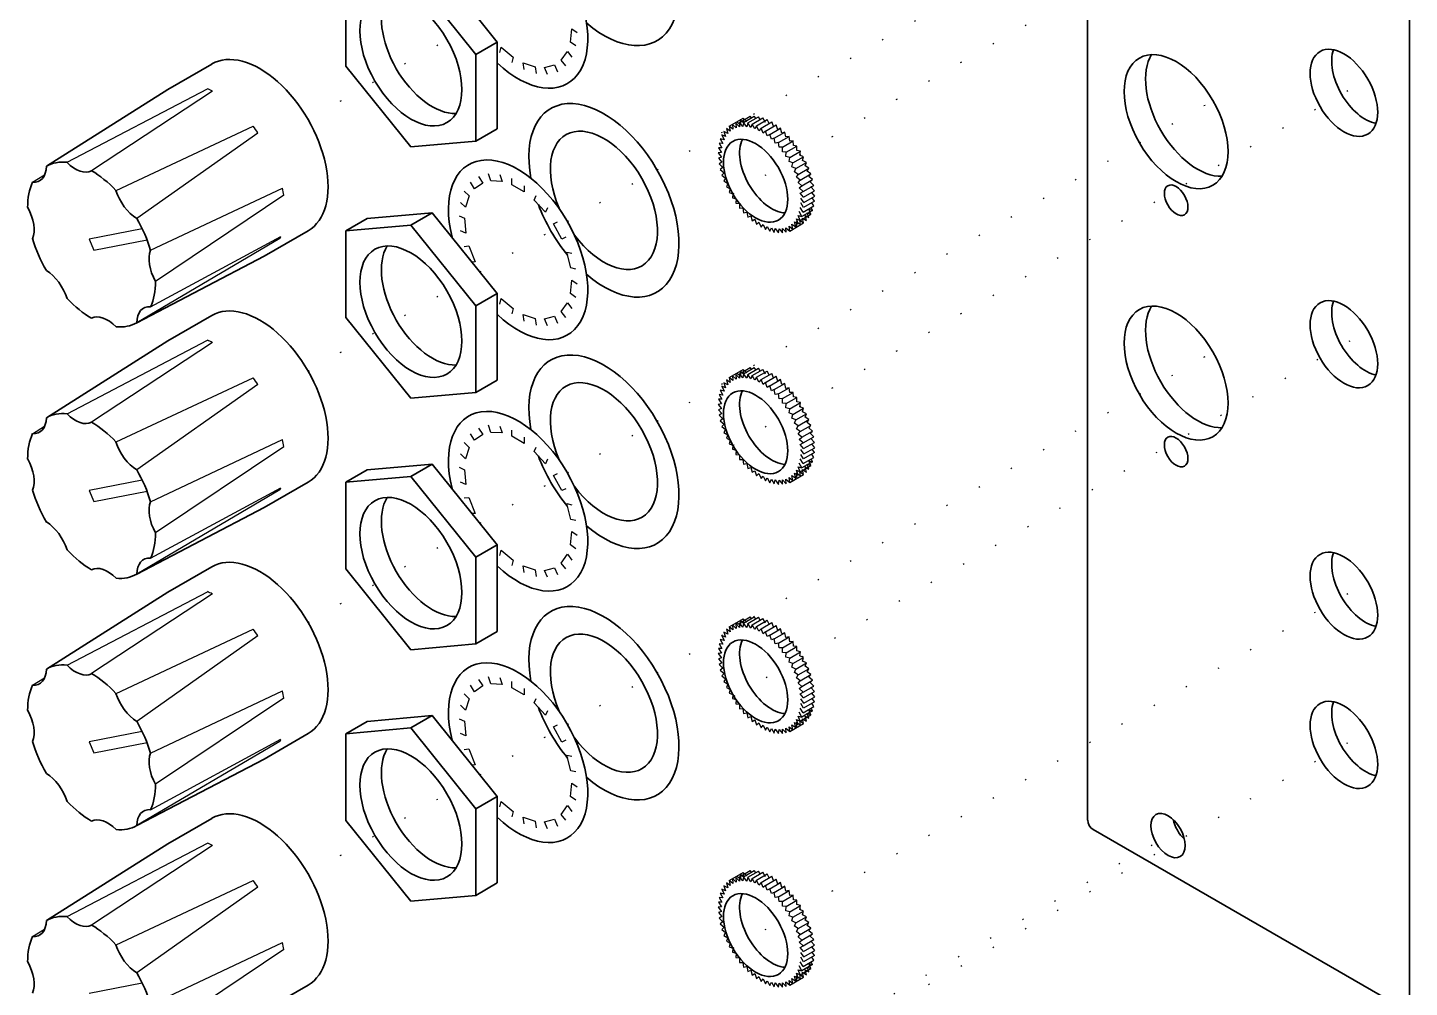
# Model space of a CAD drawing. Header units: millimetres. Extents: x 10 to 410, y 10 to 287.
# Drawn here: x 95.5 to 207, y 69.3 to 146.8 of the extents above; entities that cross this region are included whole.
import ezdxf

# ---------------------------------------------------------------- set-up
doc = ezdxf.new("R2010")
doc.units = ezdxf.units.MM
doc.linetypes.add('ACAD_ISO07W100', pattern=[3, 0.1, -2.9])
for name, color, linetype, lineweight, true_color in [('assembly lines', 14, 'ACAD_ISO07W100', 25, 0x800000), ('details', 7, 'Continuous', 25, 0x000000), ('holes', 7, 'Continuous', 35, 0x000000), ('outlines', 7, 'Continuous', 35, 0x000000)]:
    doc.layers.add(name, color=color, linetype=linetype, lineweight=lineweight, true_color=true_color)

msp = doc.modelspace()

# ---------------------------------------------------------------- linework, layer by layer
at = {"layer": 'assembly lines'}
for p, q in [((157.82, 136.52), (203.69, 163.01)), ((146.29, 135.35), (191.18, 161.27)), ((118.11, 139.4), (129.32, 145.88)), ((157.82, 116.2), (203.69, 142.69)), ((146.29, 115.03), (191.18, 140.95)), ((152.42, 133.4), (156.09, 135.52)), ((139.05, 131.18), (145.06, 134.65)), ((131.99, 127.1), (138.12, 130.64)), ((118.11, 119.08), (129.32, 125.56)), ((158.01, 95.99), (203.69, 122.36)), ((146.29, 94.71), (191.18, 120.63)), ((152.42, 113.08), (156.09, 115.2)), ((139.05, 110.86), (145.06, 114.33)), ((131.99, 106.78), (138.12, 110.32)), ((118.11, 98.76), (129.32, 105.24)), ((157.82, 75.56), (203.69, 102.04)), ((152.5, 92.81), (156.17, 94.93)), ((139.05, 90.53), (145.06, 94)), ((131.99, 86.46), (138.12, 90)), ((157.82, 63.5), (203.69, 89.98)), ((118.11, 78.44), (129.32, 84.92)), ((157.61, 64.25), (188.54, 82.11)), ((152.42, 72.44), (156.09, 74.56))]:
    msp.add_line(p, q, dxfattribs=at)
at = {"layer": 'details'}
for p, q in [((139.3, 145.67), (139.4, 146.75)), ((139.4, 146.75), (139.83, 146.45)), ((133.6, 144.82), (133.69, 145.26)), ((133.69, 145.26), (134.66, 144.46)), ((139.73, 145.36), (139.3, 145.67)), ((134.66, 144.46), (134.57, 144.02)), ((135.57, 143.44), (135.48, 143.99)), ((135.48, 143.99), (136.45, 143.66)), ((138.55, 144.21), (139.05, 144.92)), ((138.93, 143.74), (138.55, 144.21)), ((139.05, 144.92), (139.42, 144.45)), ((136.45, 143.66), (136.54, 143.12)), ((137.2, 143.61), (138, 143.83)), ((137.45, 143.06), (137.2, 143.61)), ((138, 143.83), (138.26, 143.27)), ((98.65, 135.96), (109.98, 141.89)), ((110.38, 141.71), (100.62, 135.27)), ((152.11, 138.88), (153.24, 139.52)), ((152.96, 139.18), (153.82, 139.68)), ((153.24, 139.52), (153.29, 139.14)), ((153.54, 139.25), (153.24, 139.52)), ((153.28, 139.18), (154.14, 139.68)), ((153.62, 139.14), (154.48, 139.64)), ((153.93, 139.55), (153.82, 139.68)), ((153.97, 139.04), (154.83, 139.54)), ((154.27, 139.51), (154.14, 139.68)), ((154.62, 139.42), (154.48, 139.64)), ((155.05, 139.16), (154.83, 139.54)), ((102.6, 133.67), (113.67, 138.86)), ((151.69, 138.45), (151.83, 138.04)), ((152, 138.28), (151.69, 138.45)), ((151.89, 138.68), (152, 138.28)), ((152.2, 138.48), (151.89, 138.68)), ((152.11, 138.88), (152.2, 138.48)), ((152.42, 138.64), (152.11, 138.88)), ((152.37, 139.02), (152.42, 138.64)), ((152.67, 138.75), (152.37, 139.02)), ((152.65, 139.12), (152.67, 138.75)), ((152.94, 138.82), (152.65, 139.12)), ((153.06, 138.98), (152.75, 139.18)), ((152.96, 139.18), (152.94, 138.82)), ((153.23, 138.85), (152.96, 139.18)), ((152.98, 139.38), (153.06, 138.98)), ((153.29, 139.14), (152.98, 139.38)), ((153.28, 139.18), (153.23, 138.85)), ((153.54, 138.83), (153.28, 139.18)), ((153.62, 139.14), (153.54, 138.83)), ((153.86, 138.77), (153.62, 139.14)), ((153.97, 139.04), (153.86, 138.77)), ((154.19, 138.66), (153.97, 139.04)), ((154.33, 138.9), (154.19, 138.66)), ((154.33, 138.9), (155.19, 139.4)), ((154.52, 138.5), (154.33, 138.9)), ((154.69, 138.71), (154.52, 138.5)), ((154.69, 138.71), (155.55, 139.21)), ((154.86, 138.31), (154.69, 138.71)), ((155.05, 138.48), (154.86, 138.31)), ((155.05, 138.48), (155.92, 138.98)), ((155.19, 138.08), (155.05, 138.48)), ((155.34, 139.09), (155.19, 139.4)), ((155.41, 138.21), (156.27, 138.71)), ((155.7, 138.86), (155.55, 139.21)), ((155.76, 137.9), (156.62, 138.4)), ((156.05, 138.58), (155.92, 138.98)), ((156.27, 138.71), (156.05, 138.58)), ((156.38, 138.31), (156.27, 138.71)), ((156.62, 138.4), (156.38, 138.31)), ((156.7, 138), (156.62, 138.4)), ((114.06, 138.32), (104.27, 131.42)), ((151.3, 137.5), (151.52, 137.12)), ((151.59, 137.46), (151.3, 137.5)), ((151.39, 137.85), (151.59, 137.46)), ((151.7, 137.77), (151.39, 137.85)), ((151.52, 138.17), (151.7, 137.77)), ((151.83, 138.04), (151.52, 138.17)), ((155.41, 138.21), (155.19, 138.08)), ((155.52, 137.81), (155.41, 138.21)), ((155.76, 137.9), (155.52, 137.81)), ((155.84, 137.5), (155.76, 137.9)), ((156.1, 137.55), (155.84, 137.5)), ((156.1, 137.55), (156.96, 138.05)), ((156.14, 137.17), (156.1, 137.55)), ((156.42, 137.18), (157.29, 137.68)), ((156.96, 138.05), (156.7, 138)), ((156.72, 136.77), (157.59, 137.27)), ((157.01, 137.67), (156.96, 138.05)), ((157.29, 137.68), (157.01, 137.67)), ((157.3, 137.31), (157.29, 137.68)), ((157.59, 137.27), (157.3, 137.31)), ((157.57, 136.92), (157.59, 137.27)), ((151.49, 136.75), (151.22, 136.71)), ((151.22, 136.71), (151.49, 136.37)), ((151.24, 137.12), (151.49, 136.75)), ((151.52, 137.12), (151.24, 137.12)), ((151.49, 136.37), (151.24, 136.28)), ((151.24, 136.28), (151.52, 135.96)), ((156.42, 137.18), (156.14, 137.17)), ((156.43, 136.81), (156.42, 137.18)), ((156.72, 136.77), (156.43, 136.81)), ((156.7, 136.42), (156.72, 136.77)), ((157.01, 136.35), (156.7, 136.42)), ((156.95, 136.02), (157.01, 136.35)), ((157.01, 136.35), (157.87, 136.85)), ((157.26, 135.9), (158.13, 136.4)), ((157.87, 136.85), (157.57, 136.92)), ((157.82, 136.52), (157.87, 136.85)), ((158.13, 136.4), (157.82, 136.52)), ((158.04, 136.1), (158.13, 136.4)), ((151.52, 135.96), (151.3, 135.84)), ((151.3, 135.84), (151.59, 135.54)), ((151.59, 135.54), (151.39, 135.38)), ((151.39, 135.38), (151.7, 135.11)), ((151.7, 135.11), (151.52, 134.91)), ((157.26, 135.9), (156.95, 136.02)), ((157.18, 135.6), (157.26, 135.9)), ((157.49, 135.45), (157.18, 135.6)), ((157.38, 135.18), (157.49, 135.45)), ((157.69, 134.98), (157.38, 135.18)), ((157.49, 135.45), (158.36, 135.95)), ((157.69, 134.98), (158.55, 135.48)), ((158.36, 135.95), (158.04, 136.1)), ((158.24, 135.68), (158.36, 135.95)), ((158.55, 135.48), (158.24, 135.68)), ((158.41, 135.24), (158.55, 135.48)), ((158.72, 135.01), (158.41, 135.24)), ((95.85, 134.34), (96.83, 134.94)), ((131.54, 133.81), (131.22, 134.34)), ((132.21, 134.28), (131.54, 133.81)), ((131.88, 134.81), (132.21, 134.28)), ((132.87, 134.45), (132.69, 135.02)), ((133.78, 134.4), (132.87, 134.45)), ((133.6, 134.96), (133.78, 134.4)), ((134.57, 134.13), (134.57, 134.64)), ((135.57, 133.56), (134.57, 134.13)), ((135.57, 134.06), (135.57, 133.56)), ((151.52, 134.91), (151.83, 134.68)), ((151.83, 134.68), (151.69, 134.45)), ((151.69, 134.45), (152, 134.25)), ((152, 134.25), (151.89, 133.98)), ((151.89, 133.98), (152.2, 133.82)), ((157.54, 134.74), (157.69, 134.98)), ((157.85, 134.51), (157.54, 134.74)), ((157.68, 134.31), (157.85, 134.51)), ((157.98, 134.05), (157.68, 134.31)), ((157.78, 133.88), (157.98, 134.05)), ((157.85, 134.51), (158.72, 135.01)), ((157.98, 134.05), (158.85, 134.55)), ((158.08, 133.59), (158.94, 134.09)), ((158.55, 134.81), (158.72, 135.01)), ((158.85, 134.55), (158.55, 134.81)), ((158.65, 134.38), (158.85, 134.55)), ((158.94, 134.09), (158.65, 134.38)), ((158.72, 133.96), (158.94, 134.09)), ((159, 133.64), (158.72, 133.96)), ((105.39, 128.84), (116.04, 133.87)), ((116.15, 133.29), (105.78, 126.33)), ((130.72, 133.63), (131.13, 133.23)), ((131.13, 133.23), (130.83, 132.32)), ((136.37, 132.9), (136.54, 133.26)), ((137.28, 131.91), (136.37, 132.9)), ((152.2, 133.82), (152.11, 133.52)), ((152.11, 133.52), (152.42, 133.4)), ((152.42, 133.4), (152.37, 133.08)), ((152.37, 133.08), (152.67, 133)), ((152.67, 133), (152.65, 132.65)), ((158.08, 133.59), (157.78, 133.88)), ((157.85, 133.46), (158.08, 133.59)), ((158.13, 133.14), (157.85, 133.46)), ((158.15, 132.71), (157.89, 133.06)), ((158.13, 133.14), (159, 133.64)), ((159, 132.81), (158.13, 132.31)), ((158.15, 132.71), (159.02, 133.21)), ((159.02, 133.21), (158.78, 133.52)), ((159, 132.81), (158.81, 133.09)), ((130.83, 132.32), (130.41, 132.71)), ((137.45, 132.27), (137.28, 131.91)), ((152.65, 132.65), (152.94, 132.62)), ((152.94, 132.62), (152.96, 132.25)), ((152.96, 132.25), (153.23, 132.26)), ((153.23, 132.26), (153.28, 131.87)), ((153.28, 131.87), (153.54, 131.92)), ((153.54, 131.92), (153.62, 131.53)), ((157.98, 131.57), (157.78, 131.97)), ((158.08, 131.93), (157.85, 132.31)), ((157.85, 131.26), (158.72, 131.76)), ((158.13, 132.31), (157.89, 132.67)), ((158.85, 132.07), (157.98, 131.57)), ((158.08, 131.93), (158.94, 132.43)), ((158.55, 131.48), (158.41, 131.88)), ((158.41, 131.88), (158.72, 131.76)), ((158.72, 131.76), (158.55, 132.16)), ((158.55, 132.16), (158.85, 132.07)), ((158.85, 132.07), (158.73, 132.3)), ((158.94, 132.43), (158.79, 132.69)), ((104.71, 130.58), (100.43, 129.75)), ((130.31, 131.63), (130.74, 131.43)), ((130.74, 131.43), (130.85, 130.23)), ((137.94, 130.98), (138.26, 131.13)), ((138.6, 129.74), (137.94, 130.98)), ((153.62, 131.53), (153.86, 131.62)), ((153.86, 131.62), (153.97, 131.22)), ((153.97, 131.22), (154.19, 131.35)), ((154.19, 131.35), (154.33, 130.94)), ((154.33, 130.94), (154.52, 131.11)), ((154.52, 131.11), (154.69, 130.71)), ((154.69, 130.71), (154.86, 130.92)), ((154.86, 130.92), (155.05, 130.53)), ((155.05, 130.53), (155.19, 130.77)), ((155.19, 130.77), (155.41, 130.38)), ((155.41, 130.38), (155.52, 130.66)), ((155.52, 130.66), (155.76, 130.29)), ((155.76, 130.29), (155.84, 130.6)), ((155.84, 130.6), (156.1, 130.25)), ((156.1, 130.25), (156.14, 130.58)), ((156.14, 130.58), (156.42, 130.25)), ((156.42, 130.25), (156.43, 130.6)), ((156.43, 130.6), (156.72, 130.3)), ((156.72, 130.3), (156.7, 130.67)), ((156.7, 130.67), (157.01, 130.4)), ((157.01, 130.4), (156.95, 130.79)), ((156.95, 130.79), (157.26, 130.55)), ((157.01, 130.4), (158.13, 131.05)), ((157.26, 130.55), (157.18, 130.95)), ((157.18, 130.95), (157.49, 130.74)), ((157.49, 130.74), (157.38, 131.15)), ((157.38, 131.15), (157.69, 130.98)), ((157.69, 130.98), (157.54, 131.38)), ((157.54, 131.38), (157.85, 131.26)), ((157.59, 130.8), (157.57, 131.17)), ((157.57, 131.17), (157.87, 130.9)), ((157.85, 131.26), (157.68, 131.66)), ((157.68, 131.66), (157.98, 131.57)), ((157.87, 130.9), (157.82, 131.29)), ((157.82, 131.29), (158.13, 131.05)), ((158.13, 131.05), (158.04, 131.45)), ((158.04, 131.45), (158.36, 131.24)), ((158.36, 131.24), (158.24, 131.65)), ((158.24, 131.65), (158.55, 131.48)), ((100.43, 129.75), (100.81, 128.86)), ((100.81, 128.86), (105.1, 129.7)), ((115.83, 129.79), (104.27, 122.99)), ((105.39, 124.27), (115.91, 129.96)), ((130.85, 130.23), (130.41, 130.42)), ((138.93, 129.89), (138.6, 129.74)), ((130.72, 129.15), (131.1, 129.19)), ((131.1, 129.19), (131.6, 127.9)), ((139.32, 127.42), (139.01, 128.69)), ((139.01, 128.69), (139.42, 128.6)), ((131.6, 127.9), (131.36, 127.88)), ((139.73, 127.33), (139.32, 127.42)), ((139.3, 125.35), (139.4, 126.43)), ((139.4, 126.43), (139.83, 126.13)), ((139.73, 125.04), (139.3, 125.35)), ((133.6, 124.5), (133.69, 124.94)), ((133.69, 124.94), (134.66, 124.14)), ((134.66, 124.14), (134.57, 123.7)), ((138.55, 123.89), (139.05, 124.6)), ((138.93, 123.42), (138.55, 123.89)), ((139.05, 124.6), (139.42, 124.13)), ((135.57, 123.12), (135.48, 123.66)), ((135.48, 123.66), (136.45, 123.34)), ((136.45, 123.34), (136.54, 122.8)), ((137.2, 123.29), (138, 123.51)), ((137.45, 122.74), (137.2, 123.29)), ((138, 123.51), (138.26, 122.95)), ((98.65, 115.63), (109.98, 121.57)), ((110.38, 121.39), (100.62, 114.95)), ((102.6, 113.35), (113.67, 118.54)), ((151.89, 118.36), (152, 117.96)), ((152.2, 118.16), (151.89, 118.36)), ((152.11, 118.56), (153.24, 119.2)), ((152.11, 118.56), (152.2, 118.16)), ((152.42, 118.32), (152.11, 118.56)), ((152.37, 118.7), (152.42, 118.32)), ((152.67, 118.43), (152.37, 118.7)), ((152.65, 118.8), (152.67, 118.43)), ((152.94, 118.5), (152.65, 118.8)), ((153.06, 118.66), (152.75, 118.86)), ((152.96, 118.86), (152.94, 118.5)), ((152.96, 118.86), (153.82, 119.36)), ((153.23, 118.53), (152.96, 118.86)), ((152.98, 119.06), (153.06, 118.66)), ((153.29, 118.82), (152.98, 119.06)), ((153.28, 118.86), (153.23, 118.53)), ((153.24, 119.2), (153.29, 118.82)), ((153.54, 118.93), (153.24, 119.2)), ((153.28, 118.86), (154.14, 119.36)), ((153.54, 118.51), (153.28, 118.86)), ((153.62, 118.81), (153.54, 118.51)), ((153.62, 118.81), (154.48, 119.31)), ((153.86, 118.45), (153.62, 118.81)), ((153.93, 119.23), (153.82, 119.36)), ((153.97, 118.72), (153.86, 118.45)), ((153.97, 118.72), (154.83, 119.22)), ((154.19, 118.34), (153.97, 118.72)), ((154.27, 119.19), (154.14, 119.36)), ((154.33, 118.58), (154.19, 118.34)), ((154.33, 118.58), (155.19, 119.08)), ((154.52, 118.18), (154.33, 118.58)), ((154.62, 119.1), (154.48, 119.31)), ((154.69, 118.39), (154.52, 118.18)), ((154.69, 118.39), (155.55, 118.89)), ((154.86, 117.99), (154.69, 118.39)), ((155.05, 118.84), (154.83, 119.22)), ((155.05, 118.16), (155.92, 118.66)), ((155.34, 118.77), (155.19, 119.08)), ((155.41, 117.89), (156.27, 118.39)), ((155.7, 118.54), (155.55, 118.89)), ((156.05, 118.26), (155.92, 118.66)), ((156.27, 118.39), (156.05, 118.26)), ((156.38, 117.99), (156.27, 118.39)), ((114.06, 118), (104.27, 111.1)), ((151.3, 117.18), (151.52, 116.8)), ((151.59, 117.14), (151.3, 117.18)), ((151.39, 117.53), (151.59, 117.14)), ((151.7, 117.45), (151.39, 117.53)), ((151.52, 117.85), (151.7, 117.45)), ((151.83, 117.72), (151.52, 117.85)), ((151.69, 118.12), (151.83, 117.72)), ((152, 117.96), (151.69, 118.12)), ((155.05, 118.16), (154.86, 117.99)), ((155.19, 117.76), (155.05, 118.16)), ((155.41, 117.89), (155.19, 117.76)), ((155.52, 117.49), (155.41, 117.89)), ((155.76, 117.58), (155.52, 117.49)), ((155.76, 117.58), (156.62, 118.08)), ((155.84, 117.18), (155.76, 117.58)), ((156.1, 117.23), (155.84, 117.18)), ((156.1, 117.23), (156.96, 117.73)), ((156.14, 116.85), (156.1, 117.23)), ((156.62, 118.08), (156.38, 117.99)), ((156.42, 116.86), (157.29, 117.36)), ((156.7, 117.68), (156.62, 118.08)), ((156.96, 117.73), (156.7, 117.68)), ((157.01, 117.35), (156.96, 117.73)), ((157.29, 117.36), (157.01, 117.35)), ((157.3, 116.99), (157.29, 117.36)), ((151.49, 116.43), (151.22, 116.39)), ((151.22, 116.39), (151.49, 116.05)), ((151.24, 116.8), (151.49, 116.43)), ((151.52, 116.8), (151.24, 116.8)), ((156.42, 116.86), (156.14, 116.85)), ((156.43, 116.49), (156.42, 116.86)), ((156.72, 116.45), (156.43, 116.49)), ((156.7, 116.1), (156.72, 116.45)), ((157.01, 116.03), (156.7, 116.1)), ((156.72, 116.45), (157.59, 116.95)), ((157.01, 116.03), (157.87, 116.53)), ((157.26, 115.58), (158.13, 116.08)), ((157.59, 116.95), (157.3, 116.99)), ((157.57, 116.6), (157.59, 116.95)), ((157.87, 116.53), (157.57, 116.6)), ((157.82, 116.2), (157.87, 116.53)), ((158.13, 116.08), (157.82, 116.2)), ((158.04, 115.78), (158.13, 116.08)), ((151.49, 116.05), (151.24, 115.96)), ((151.24, 115.96), (151.52, 115.64)), ((151.52, 115.64), (151.3, 115.52)), ((151.3, 115.52), (151.59, 115.22)), ((151.59, 115.22), (151.39, 115.06)), ((151.39, 115.06), (151.7, 114.79)), ((156.95, 115.7), (157.01, 116.03)), ((157.26, 115.58), (156.95, 115.7)), ((157.18, 115.28), (157.26, 115.58)), ((157.49, 115.13), (157.18, 115.28)), ((157.38, 114.86), (157.49, 115.13)), ((157.49, 115.13), (158.36, 115.63)), ((157.69, 114.66), (158.55, 115.16)), ((158.36, 115.63), (158.04, 115.78)), ((158.24, 115.36), (158.36, 115.63)), ((158.55, 115.16), (158.24, 115.36)), ((158.41, 114.92), (158.55, 115.16)), ((95.85, 114.02), (96.83, 114.62)), ((131.54, 113.49), (131.22, 114.02)), ((132.21, 113.96), (131.54, 113.49)), ((131.88, 114.48), (132.21, 113.96)), ((132.87, 114.13), (132.69, 114.7)), ((133.78, 114.08), (132.87, 114.13)), ((133.6, 114.64), (133.78, 114.08)), ((134.57, 113.81), (134.57, 114.31)), ((151.7, 114.79), (151.52, 114.59)), ((151.52, 114.59), (151.83, 114.36)), ((151.83, 114.36), (151.69, 114.12)), ((151.69, 114.12), (152, 113.93)), ((152, 113.93), (151.89, 113.66)), ((157.69, 114.66), (157.38, 114.86)), ((157.54, 114.42), (157.69, 114.66)), ((157.85, 114.19), (157.54, 114.42)), ((157.68, 113.99), (157.85, 114.19)), ((157.98, 113.73), (157.68, 113.99)), ((157.85, 114.19), (158.72, 114.69)), ((157.98, 113.73), (158.85, 114.23)), ((158.72, 114.69), (158.41, 114.92)), ((158.55, 114.49), (158.72, 114.69)), ((158.85, 114.23), (158.55, 114.49)), ((158.65, 114.06), (158.85, 114.23)), ((158.94, 113.77), (158.65, 114.06)), ((105.39, 108.52), (116.04, 113.55)), ((116.15, 112.97), (105.78, 106.01)), ((130.72, 113.31), (131.13, 112.91)), ((131.13, 112.91), (130.83, 112)), ((135.57, 113.24), (134.57, 113.81)), ((135.57, 113.74), (135.57, 113.24)), ((136.37, 112.58), (136.54, 112.94)), ((151.89, 113.66), (152.2, 113.5)), ((152.2, 113.5), (152.11, 113.2)), ((152.11, 113.2), (152.42, 113.08)), ((152.42, 113.08), (152.37, 112.76)), ((152.37, 112.76), (152.67, 112.68)), ((157.78, 113.56), (157.98, 113.73)), ((158.08, 113.27), (157.78, 113.56)), ((157.85, 113.14), (158.08, 113.27)), ((158.13, 112.82), (157.85, 113.14)), ((158.15, 112.39), (157.89, 112.74)), ((158.08, 113.27), (158.94, 113.77)), ((158.13, 112.82), (159, 113.32)), ((158.15, 112.39), (159.02, 112.89)), ((158.72, 113.64), (158.94, 113.77)), ((159, 113.32), (158.72, 113.64)), ((159.02, 112.89), (158.78, 113.2)), ((159, 112.49), (158.81, 112.77)), ((130.83, 112), (130.41, 112.39)), ((137.28, 111.59), (136.37, 112.58)), ((137.45, 111.95), (137.28, 111.59)), ((152.67, 112.68), (152.65, 112.33)), ((152.65, 112.33), (152.94, 112.3)), ((152.94, 112.3), (152.96, 111.93)), ((152.96, 111.93), (153.23, 111.94)), ((153.23, 111.94), (153.28, 111.55)), ((153.28, 111.55), (153.54, 111.6)), ((153.54, 111.6), (153.62, 111.21)), ((157.98, 111.25), (157.78, 111.65)), ((158.08, 111.6), (157.85, 111.99)), ((158.13, 111.99), (157.89, 112.35)), ((158.85, 111.75), (157.98, 111.25)), ((158.08, 111.6), (158.94, 112.1)), ((159, 112.49), (158.13, 111.99)), ((158.72, 111.44), (158.55, 111.84)), ((158.55, 111.84), (158.85, 111.75)), ((158.85, 111.75), (158.73, 111.98)), ((158.94, 112.1), (158.79, 112.36)), ((130.31, 111.31), (130.74, 111.11)), ((130.74, 111.11), (130.85, 109.91)), ((137.94, 110.65), (138.26, 110.8)), ((138.6, 109.42), (137.94, 110.65)), ((153.62, 111.21), (153.86, 111.3)), ((153.86, 111.3), (153.97, 110.9)), ((153.97, 110.9), (154.19, 111.03)), ((154.19, 111.03), (154.33, 110.62)), ((154.33, 110.62), (154.52, 110.79)), ((154.52, 110.79), (154.69, 110.39)), ((154.69, 110.39), (154.86, 110.6)), ((154.86, 110.6), (155.05, 110.21)), ((157.01, 110.08), (158.13, 110.73)), ((157.26, 110.23), (157.18, 110.63)), ((157.18, 110.63), (157.49, 110.42)), ((157.49, 110.42), (157.38, 110.83)), ((157.38, 110.83), (157.69, 110.66)), ((157.69, 110.66), (157.54, 111.06)), ((157.54, 111.06), (157.85, 110.94)), ((157.59, 110.48), (157.57, 110.85)), ((157.57, 110.85), (157.87, 110.58)), ((157.85, 110.94), (157.68, 111.34)), ((157.68, 111.34), (157.98, 111.25)), ((157.87, 110.58), (157.82, 110.97)), ((157.82, 110.97), (158.13, 110.73)), ((157.85, 110.94), (158.72, 111.44)), ((158.13, 110.73), (158.04, 111.13)), ((158.04, 111.13), (158.36, 110.92)), ((158.36, 110.92), (158.24, 111.33)), ((158.24, 111.33), (158.55, 111.16)), ((158.55, 111.16), (158.41, 111.56)), ((158.41, 111.56), (158.72, 111.44)), ((104.71, 110.26), (100.43, 109.43)), ((100.43, 109.43), (100.81, 108.54)), ((100.81, 108.54), (105.1, 109.38)), ((115.83, 109.47), (104.27, 102.67)), ((105.39, 103.95), (115.91, 109.64)), ((130.85, 109.91), (130.41, 110.1)), ((138.93, 109.57), (138.6, 109.42)), ((155.05, 110.21), (155.19, 110.45)), ((155.19, 110.45), (155.41, 110.06)), ((155.41, 110.06), (155.52, 110.34)), ((155.52, 110.34), (155.76, 109.97)), ((155.76, 109.97), (155.84, 110.28)), ((155.84, 110.28), (156.1, 109.92)), ((156.1, 109.92), (156.14, 110.26)), ((156.14, 110.26), (156.42, 109.93)), ((156.42, 109.93), (156.43, 110.28)), ((156.43, 110.28), (156.72, 109.98)), ((156.72, 109.98), (156.7, 110.35)), ((156.7, 110.35), (157.01, 110.08)), ((157.01, 110.08), (156.95, 110.47)), ((156.95, 110.47), (157.26, 110.23)), ((130.72, 108.83), (131.1, 108.87)), ((131.1, 108.87), (131.6, 107.58)), ((139.32, 107.09), (139.01, 108.37)), ((139.01, 108.37), (139.42, 108.28)), ((131.6, 107.58), (131.36, 107.56)), ((139.3, 105.03), (139.4, 106.11)), ((139.73, 107.01), (139.32, 107.09)), ((139.4, 106.11), (139.83, 105.81)), ((139.73, 104.72), (139.3, 105.03)), ((133.6, 104.18), (133.69, 104.62)), ((133.69, 104.62), (134.66, 103.81)), ((134.66, 103.81), (134.57, 103.37)), ((138.55, 103.57), (139.05, 104.28)), ((139.05, 104.28), (139.42, 103.81)), ((135.57, 102.8), (135.48, 103.34)), ((135.48, 103.34), (136.45, 103.02)), ((136.45, 103.02), (136.54, 102.48)), ((137.2, 102.97), (138, 103.18)), ((137.45, 102.42), (137.2, 102.97)), ((138, 103.18), (138.26, 102.63)), ((138.93, 103.1), (138.55, 103.57)), ((98.65, 95.31), (109.98, 101.25)), ((110.38, 101.07), (100.62, 94.63)), ((102.6, 93.03), (113.67, 98.22)), ((151.89, 98.22), (152, 97.82)), ((152.2, 98.02), (151.89, 98.22)), ((152.11, 98.42), (153.24, 99.06)), ((152.11, 98.42), (152.2, 98.02)), ((152.42, 98.18), (152.11, 98.42)), ((152.37, 98.56), (152.42, 98.18)), ((152.67, 98.29), (152.37, 98.56)), ((152.65, 98.67), (152.67, 98.29)), ((152.94, 98.36), (152.65, 98.67)), ((153.06, 98.52), (152.75, 98.72)), ((152.96, 98.72), (152.94, 98.36)), ((152.96, 98.72), (153.82, 99.22)), ((153.23, 98.39), (152.96, 98.72)), ((152.98, 98.92), (153.06, 98.52)), ((153.29, 98.68), (152.98, 98.92)), ((153.28, 98.72), (153.23, 98.39)), ((153.24, 99.06), (153.29, 98.68)), ((153.54, 98.79), (153.24, 99.06)), ((153.28, 98.72), (154.14, 99.22)), ((153.54, 98.37), (153.28, 98.72)), ((153.62, 98.68), (153.54, 98.37)), ((153.62, 98.68), (154.48, 99.18)), ((153.86, 98.31), (153.62, 98.68)), ((153.93, 99.09), (153.82, 99.22)), ((153.97, 98.58), (153.86, 98.31)), ((153.97, 98.58), (154.83, 99.08)), ((154.19, 98.2), (153.97, 98.58)), ((154.27, 99.05), (154.14, 99.22)), ((154.33, 98.44), (154.19, 98.2)), ((154.33, 98.44), (155.19, 98.94)), ((154.52, 98.05), (154.33, 98.44)), ((154.62, 98.96), (154.48, 99.18)), ((154.69, 98.25), (154.52, 98.05)), ((154.69, 98.25), (155.55, 98.75)), ((154.86, 97.85), (154.69, 98.25)), ((155.05, 98.7), (154.83, 99.08)), ((155.05, 98.02), (155.92, 98.52)), ((155.34, 98.63), (155.19, 98.94)), ((155.41, 97.75), (156.27, 98.25)), ((155.7, 98.4), (155.55, 98.75)), ((156.05, 98.12), (155.92, 98.52)), ((156.27, 98.25), (156.05, 98.12)), ((156.38, 97.85), (156.27, 98.25)), ((114.06, 97.68), (104.27, 90.77)), ((151.39, 97.39), (151.59, 97)), ((151.7, 97.31), (151.39, 97.39)), ((151.52, 97.71), (151.7, 97.31)), ((151.83, 97.58), (151.52, 97.71)), ((151.69, 97.99), (151.83, 97.58)), ((152, 97.82), (151.69, 97.99)), ((155.05, 98.02), (154.86, 97.85)), ((155.19, 97.62), (155.05, 98.02)), ((155.41, 97.75), (155.19, 97.62)), ((155.52, 97.35), (155.41, 97.75)), ((155.76, 97.44), (155.52, 97.35)), ((155.76, 97.44), (156.62, 97.94)), ((155.84, 97.04), (155.76, 97.44)), ((156.1, 97.09), (155.84, 97.04)), ((156.1, 97.09), (156.96, 97.59)), ((156.14, 96.71), (156.1, 97.09)), ((156.62, 97.94), (156.38, 97.85)), ((156.42, 96.72), (157.29, 97.22)), ((156.7, 97.54), (156.62, 97.94)), ((156.96, 97.59), (156.7, 97.54)), ((157.01, 97.21), (156.96, 97.59)), ((157.29, 97.22), (157.01, 97.21)), ((157.3, 96.85), (157.29, 97.22)), ((151.49, 96.29), (151.22, 96.25)), ((151.22, 96.25), (151.49, 95.91)), ((151.24, 96.66), (151.49, 96.29)), ((151.52, 96.66), (151.24, 96.66)), ((151.3, 97.04), (151.52, 96.66)), ((151.59, 97), (151.3, 97.04)), ((156.42, 96.72), (156.14, 96.71)), ((156.43, 96.35), (156.42, 96.72)), ((156.72, 96.31), (156.43, 96.35)), ((156.7, 95.96), (156.72, 96.31)), ((157.01, 95.89), (156.7, 95.96)), ((156.72, 96.31), (157.59, 96.81)), ((157.01, 95.89), (157.87, 96.39)), ((157.59, 96.81), (157.3, 96.85)), ((157.57, 96.46), (157.59, 96.81)), ((157.87, 96.39), (157.57, 96.46)), ((157.82, 96.06), (157.87, 96.39)), ((158.13, 95.94), (157.82, 96.06)), ((151.49, 95.91), (151.24, 95.82)), ((151.24, 95.82), (151.52, 95.5)), ((151.52, 95.5), (151.3, 95.38)), ((151.3, 95.38), (151.59, 95.08)), ((151.59, 95.08), (151.39, 94.92)), ((151.39, 94.92), (151.7, 94.65)), ((156.95, 95.56), (157.01, 95.89)), ((157.26, 95.44), (156.95, 95.56)), ((157.18, 95.14), (157.26, 95.44)), ((157.49, 94.99), (157.18, 95.14)), ((157.26, 95.44), (158.13, 95.94)), ((157.38, 94.72), (157.49, 94.99)), ((157.49, 94.99), (158.36, 95.49)), ((157.69, 94.52), (158.55, 95.02)), ((158.04, 95.64), (158.13, 95.94)), ((158.36, 95.49), (158.04, 95.64)), ((158.24, 95.22), (158.36, 95.49)), ((158.55, 95.02), (158.24, 95.22)), ((158.41, 94.78), (158.55, 95.02)), ((95.85, 93.7), (96.83, 94.3)), ((131.88, 94.16), (132.21, 93.64)), ((132.87, 93.81), (132.69, 94.38)), ((133.78, 93.76), (132.87, 93.81)), ((133.6, 94.32), (133.78, 93.76)), ((134.57, 93.49), (134.57, 93.99)), ((151.7, 94.65), (151.52, 94.45)), ((151.52, 94.45), (151.83, 94.22)), ((151.83, 94.22), (151.69, 93.99)), ((151.69, 93.99), (152, 93.79)), ((152, 93.79), (151.89, 93.52)), ((157.69, 94.52), (157.38, 94.72)), ((157.54, 94.28), (157.69, 94.52)), ((157.85, 94.05), (157.54, 94.28)), ((157.68, 93.85), (157.85, 94.05)), ((157.98, 93.59), (157.68, 93.85)), ((157.85, 94.05), (158.72, 94.55)), ((157.98, 93.59), (158.85, 94.09)), ((158.72, 94.55), (158.41, 94.78)), ((158.55, 94.35), (158.72, 94.55)), ((158.85, 94.09), (158.55, 94.35)), ((158.65, 93.92), (158.85, 94.09)), ((158.94, 93.63), (158.65, 93.92)), ((105.39, 88.19), (116.04, 93.23)), ((116.15, 92.65), (105.78, 85.69)), ((130.72, 92.99), (131.13, 92.59)), ((131.54, 93.17), (131.22, 93.69)), ((132.21, 93.64), (131.54, 93.17)), ((135.57, 92.92), (134.57, 93.49)), ((135.57, 93.42), (135.57, 92.92)), ((136.37, 92.26), (136.54, 92.62)), ((151.89, 93.52), (152.2, 93.36)), ((152.2, 93.36), (152.11, 93.06)), ((152.11, 93.06), (152.42, 92.95)), ((152.42, 92.95), (152.37, 92.62)), ((152.37, 92.62), (152.67, 92.54)), ((157.78, 93.42), (157.98, 93.59)), ((158.08, 93.13), (157.78, 93.42)), ((157.85, 93), (158.08, 93.13)), ((158.13, 92.68), (157.85, 93)), ((158.08, 93.13), (158.94, 93.63)), ((158.13, 92.68), (159, 93.18)), ((158.15, 92.25), (159.02, 92.75)), ((158.72, 93.5), (158.94, 93.63)), ((159, 93.18), (158.72, 93.5)), ((159.02, 92.75), (158.78, 93.06)), ((159, 92.35), (158.81, 92.63)), ((130.83, 91.68), (130.41, 92.07)), ((131.13, 92.59), (130.83, 91.68)), ((137.28, 91.27), (136.37, 92.26)), ((137.45, 91.62), (137.28, 91.27)), ((152.67, 92.54), (152.65, 92.19)), ((152.65, 92.19), (152.94, 92.16)), ((152.94, 92.16), (152.96, 91.79)), ((152.96, 91.79), (153.23, 91.8)), ((153.23, 91.8), (153.28, 91.41)), ((157.98, 91.12), (157.78, 91.51)), ((158.08, 91.47), (157.85, 91.85)), ((158.15, 92.25), (157.89, 92.6)), ((158.13, 91.85), (157.89, 92.21)), ((158.85, 91.62), (157.98, 91.12)), ((158.08, 91.47), (158.94, 91.97)), ((159, 92.35), (158.13, 91.85)), ((158.72, 91.3), (158.55, 91.7)), ((158.55, 91.7), (158.85, 91.62)), ((158.85, 91.62), (158.73, 91.84)), ((158.94, 91.97), (158.79, 92.23)), ((130.31, 90.99), (130.74, 90.79)), ((130.74, 90.79), (130.85, 89.59)), ((137.94, 90.33), (138.26, 90.48)), ((153.28, 91.41), (153.54, 91.46)), ((153.54, 91.46), (153.62, 91.07)), ((153.62, 91.07), (153.86, 91.16)), ((153.86, 91.16), (153.97, 90.76)), ((153.97, 90.76), (154.19, 90.89)), ((154.19, 90.89), (154.33, 90.48)), ((154.33, 90.48), (154.52, 90.66)), ((154.52, 90.66), (154.69, 90.25)), ((154.69, 90.25), (154.86, 90.46)), ((154.86, 90.46), (155.05, 90.07)), ((157.01, 89.94), (158.13, 90.59)), ((157.26, 90.09), (157.18, 90.49)), ((157.18, 90.49), (157.49, 90.28)), ((157.49, 90.28), (157.38, 90.69)), ((157.38, 90.69), (157.69, 90.52)), ((157.69, 90.52), (157.54, 90.93)), ((157.54, 90.93), (157.85, 90.8)), ((157.59, 90.34), (157.57, 90.71)), ((157.57, 90.71), (157.87, 90.44)), ((157.85, 90.8), (157.68, 91.2)), ((157.68, 91.2), (157.98, 91.12)), ((157.87, 90.44), (157.82, 90.83)), ((157.82, 90.83), (158.13, 90.59)), ((157.85, 90.8), (158.72, 91.3)), ((158.13, 90.59), (158.04, 90.99)), ((158.04, 90.99), (158.36, 90.78)), ((158.36, 90.78), (158.24, 91.19)), ((158.24, 91.19), (158.55, 91.02)), ((158.55, 91.02), (158.41, 91.43)), ((158.41, 91.43), (158.72, 91.3)), ((104.71, 89.94), (100.43, 89.11)), ((105.39, 83.63), (115.91, 89.32)), ((130.85, 89.59), (130.41, 89.78)), ((138.6, 89.1), (137.94, 90.33)), ((155.05, 90.07), (155.19, 90.31)), ((155.19, 90.31), (155.41, 89.92)), ((155.41, 89.92), (155.52, 90.2)), ((155.52, 90.2), (155.76, 89.83)), ((155.76, 89.83), (155.84, 90.14)), ((155.84, 90.14), (156.1, 89.79)), ((156.1, 89.79), (156.14, 90.12)), ((156.14, 90.12), (156.42, 89.79)), ((156.42, 89.79), (156.43, 90.14)), ((156.43, 90.14), (156.72, 89.84)), ((156.72, 89.84), (156.7, 90.21)), ((156.7, 90.21), (157.01, 89.94)), ((157.01, 89.94), (156.95, 90.33)), ((156.95, 90.33), (157.26, 90.09)), ((100.43, 89.11), (100.81, 88.22)), ((100.81, 88.22), (105.1, 89.06)), ((115.83, 89.15), (104.27, 82.35)), ((130.72, 88.51), (131.1, 88.55)), ((131.1, 88.55), (131.6, 87.26)), ((138.93, 89.24), (138.6, 89.1)), ((131.6, 87.26), (131.36, 87.24)), ((139.32, 86.77), (139.01, 88.05)), ((139.01, 88.05), (139.42, 87.96)), ((139.73, 86.69), (139.32, 86.77)), ((139.3, 84.71), (139.4, 85.79)), ((139.4, 85.79), (139.83, 85.49)), ((133.6, 83.86), (133.69, 84.3)), ((133.69, 84.3), (134.66, 83.49)), ((138.55, 83.25), (139.05, 83.96)), ((139.05, 83.96), (139.42, 83.49)), ((139.73, 84.4), (139.3, 84.71)), ((134.66, 83.49), (134.57, 83.05)), ((135.57, 82.48), (135.48, 83.02)), ((135.48, 83.02), (136.45, 82.7)), ((136.45, 82.7), (136.54, 82.16)), ((137.2, 82.65), (138, 82.86)), ((137.45, 82.1), (137.2, 82.65)), ((138, 82.86), (138.26, 82.31)), ((138.93, 82.78), (138.55, 83.25)), ((98.65, 74.99), (109.98, 80.93)), ((110.38, 80.75), (100.62, 74.31)), ((152.11, 77.91), (153.24, 78.56)), ((152.65, 78.16), (152.67, 77.79)), ((152.94, 77.86), (152.65, 78.16)), ((153.06, 78.02), (152.75, 78.22)), ((152.96, 78.22), (152.94, 77.86)), ((152.96, 78.22), (153.82, 78.72)), ((153.23, 77.89), (152.96, 78.22)), ((152.98, 78.41), (153.06, 78.02)), ((153.29, 78.18), (152.98, 78.41)), ((153.28, 78.22), (153.23, 77.89)), ((153.24, 78.56), (153.29, 78.18)), ((153.54, 78.29), (153.24, 78.56)), ((153.28, 78.22), (154.14, 78.72)), ((153.54, 77.87), (153.28, 78.22)), ((153.62, 78.17), (153.54, 77.87)), ((153.62, 78.17), (154.48, 78.67)), ((153.86, 77.8), (153.62, 78.17)), ((153.93, 78.59), (153.82, 78.72)), ((153.97, 78.08), (154.83, 78.58)), ((154.27, 78.55), (154.14, 78.72)), ((154.33, 77.94), (155.19, 78.44)), ((154.62, 78.46), (154.48, 78.67)), ((154.69, 77.75), (155.55, 78.25)), ((155.05, 78.2), (154.83, 78.58)), ((155.34, 78.13), (155.19, 78.44)), ((155.7, 77.9), (155.55, 78.25)), ((102.6, 72.71), (113.67, 77.9)), ((114.06, 77.36), (104.27, 70.45)), ((151.52, 77.21), (151.7, 76.8)), ((151.83, 77.08), (151.52, 77.21)), ((151.69, 77.48), (151.83, 77.08)), ((152, 77.32), (151.69, 77.48)), ((151.89, 77.72), (152, 77.32)), ((152.2, 77.52), (151.89, 77.72)), ((152.11, 77.91), (152.2, 77.52)), ((152.42, 77.68), (152.11, 77.91)), ((152.37, 78.06), (152.42, 77.68)), ((152.67, 77.79), (152.37, 78.06)), ((153.97, 78.08), (153.86, 77.8)), ((154.19, 77.7), (153.97, 78.08)), ((154.33, 77.94), (154.19, 77.7)), ((154.52, 77.54), (154.33, 77.94)), ((154.69, 77.75), (154.52, 77.54)), ((154.86, 77.35), (154.69, 77.75)), ((155.05, 77.52), (154.86, 77.35)), ((155.05, 77.52), (155.92, 78.02)), ((155.19, 77.12), (155.05, 77.52)), ((155.41, 77.25), (155.19, 77.12)), ((155.41, 77.25), (156.27, 77.75)), ((155.52, 76.85), (155.41, 77.25)), ((155.76, 76.94), (156.62, 77.44)), ((156.05, 77.62), (155.92, 78.02)), ((156.27, 77.75), (156.05, 77.62)), ((156.1, 76.59), (156.96, 77.09)), ((156.38, 77.35), (156.27, 77.75)), ((156.62, 77.44), (156.38, 77.35)), ((156.7, 77.04), (156.62, 77.44)), ((156.96, 77.09), (156.7, 77.04)), ((157.01, 76.71), (156.96, 77.09)), ((151.24, 76.16), (151.49, 75.79)), ((151.52, 76.16), (151.24, 76.16)), ((151.3, 76.54), (151.52, 76.16)), ((151.59, 76.5), (151.3, 76.54)), ((151.39, 76.89), (151.59, 76.5)), ((151.7, 76.8), (151.39, 76.89)), ((155.76, 76.94), (155.52, 76.85)), ((155.84, 76.54), (155.76, 76.94)), ((156.1, 76.59), (155.84, 76.54)), ((156.14, 76.21), (156.1, 76.59)), ((156.42, 76.22), (156.14, 76.21)), ((156.42, 76.22), (157.29, 76.72)), ((156.43, 75.85), (156.42, 76.22)), ((156.72, 75.81), (157.59, 76.31)), ((157.29, 76.72), (157.01, 76.71)), ((157.01, 75.39), (157.87, 75.89)), ((157.3, 76.35), (157.29, 76.72)), ((157.59, 76.31), (157.3, 76.35)), ((157.57, 75.96), (157.59, 76.31)), ((157.87, 75.89), (157.57, 75.96)), ((157.82, 75.56), (157.87, 75.89)), ((151.49, 75.79), (151.22, 75.75)), ((151.22, 75.75), (151.49, 75.41)), ((151.49, 75.41), (151.24, 75.32)), ((151.24, 75.32), (151.52, 75)), ((151.52, 75), (151.3, 74.88)), ((151.3, 74.88), (151.59, 74.58)), ((156.72, 75.81), (156.43, 75.85)), ((156.7, 75.46), (156.72, 75.81)), ((157.01, 75.39), (156.7, 75.46)), ((156.95, 75.06), (157.01, 75.39)), ((157.26, 74.94), (156.95, 75.06)), ((157.18, 74.64), (157.26, 74.94)), ((157.26, 74.94), (158.13, 75.44)), ((157.49, 74.48), (158.36, 74.98)), ((158.13, 75.44), (157.82, 75.56)), ((158.04, 75.14), (158.13, 75.44)), ((158.36, 74.98), (158.04, 75.14)), ((158.24, 74.71), (158.36, 74.98)), ((95.85, 73.38), (96.83, 73.98)), ((151.59, 74.58), (151.39, 74.42)), ((151.39, 74.42), (151.7, 74.15)), ((151.7, 74.15), (151.52, 73.95)), ((151.52, 73.95), (151.83, 73.72)), ((151.83, 73.72), (151.69, 73.48)), ((157.49, 74.48), (157.18, 74.64)), ((157.38, 74.21), (157.49, 74.48)), ((157.69, 74.02), (157.38, 74.21)), ((157.54, 73.78), (157.69, 74.02)), ((157.85, 73.55), (157.54, 73.78)), ((157.69, 74.02), (158.55, 74.52)), ((157.85, 73.55), (158.72, 74.05)), ((158.55, 74.52), (158.24, 74.71)), ((158.41, 74.28), (158.55, 74.52)), ((158.72, 74.05), (158.41, 74.28)), ((158.55, 73.85), (158.72, 74.05)), ((158.85, 73.59), (158.55, 73.85)), ((105.39, 67.87), (116.04, 72.91)), ((151.69, 73.48), (152, 73.29)), ((152, 73.29), (151.89, 73.02)), ((151.89, 73.02), (152.2, 72.86)), ((152.2, 72.86), (152.11, 72.56)), ((152.11, 72.56), (152.42, 72.44)), ((157.68, 73.35), (157.85, 73.55)), ((157.98, 73.09), (157.68, 73.35)), ((157.78, 72.92), (157.98, 73.09)), ((158.08, 72.63), (157.78, 72.92)), ((157.85, 72.5), (158.08, 72.63)), ((157.98, 73.09), (158.85, 73.59)), ((158.08, 72.63), (158.94, 73.13)), ((158.13, 72.18), (159, 72.68)), ((158.65, 73.42), (158.85, 73.59)), ((158.94, 73.13), (158.65, 73.42)), ((158.72, 73), (158.94, 73.13)), ((159, 72.68), (158.72, 73)), ((159.02, 72.25), (158.78, 72.56)), ((116.15, 72.33), (105.78, 65.37)), ((152.42, 72.44), (152.37, 72.12)), ((152.37, 72.12), (152.67, 72.04)), ((152.67, 72.04), (152.65, 71.69)), ((152.65, 71.69), (152.94, 71.66)), ((152.94, 71.66), (152.96, 71.29)), ((158.13, 72.18), (157.85, 72.5)), ((158.15, 71.75), (157.89, 72.1)), ((158.13, 71.34), (157.89, 71.71)), ((158.08, 70.96), (158.94, 71.46)), ((159, 71.84), (158.13, 71.34)), ((158.15, 71.75), (159.02, 72.25)), ((158.94, 71.46), (158.79, 71.72)), ((159, 71.84), (158.81, 72.13)), ((152.96, 71.29), (153.23, 71.29)), ((153.23, 71.29), (153.28, 70.91)), ((153.28, 70.91), (153.54, 70.96)), ((153.54, 70.96), (153.62, 70.57)), ((153.62, 70.57), (153.86, 70.66)), ((153.86, 70.66), (153.97, 70.25)), ((153.97, 70.25), (154.19, 70.39)), ((154.19, 70.39), (154.33, 69.98)), ((157.69, 70.02), (157.54, 70.42)), ((157.54, 70.42), (157.85, 70.3)), ((157.85, 70.3), (157.68, 70.7)), ((157.68, 70.7), (157.98, 70.61)), ((157.98, 70.61), (157.78, 71.01)), ((157.87, 69.94), (157.82, 70.33)), ((157.82, 70.33), (158.13, 70.09)), ((158.08, 70.96), (157.85, 71.35)), ((157.85, 70.3), (158.72, 70.8)), ((158.85, 71.11), (157.98, 70.61)), ((158.13, 70.09), (158.04, 70.49)), ((158.04, 70.49), (158.36, 70.28)), ((158.36, 70.28), (158.24, 70.68)), ((158.24, 70.68), (158.55, 70.52)), ((158.55, 70.52), (158.41, 70.92)), ((158.41, 70.92), (158.72, 70.8)), ((158.72, 70.8), (158.55, 71.2)), ((158.55, 71.2), (158.85, 71.11)), ((158.85, 71.11), (158.73, 71.34)), ((104.71, 69.62), (100.43, 68.79)), ((154.33, 69.98), (154.52, 70.15)), ((154.52, 70.15), (154.69, 69.75)), ((154.69, 69.75), (154.86, 69.96)), ((154.86, 69.96), (155.05, 69.56)), ((155.05, 69.56), (155.19, 69.81)), ((155.19, 69.81), (155.41, 69.42)), ((155.41, 69.42), (155.52, 69.7)), ((155.52, 69.7), (155.76, 69.33)), ((155.76, 69.33), (155.84, 69.63)), ((155.84, 69.63), (156.1, 69.28)), ((156.1, 69.28), (156.14, 69.61)), ((156.14, 69.61), (156.42, 69.29)), ((156.42, 69.29), (156.43, 69.64)), ((156.43, 69.64), (156.72, 69.34)), ((156.72, 69.34), (156.7, 69.71)), ((156.7, 69.71), (157.01, 69.44)), ((157.01, 69.44), (156.95, 69.83)), ((156.95, 69.83), (157.26, 69.59)), ((157.01, 69.44), (158.13, 70.09)), ((157.26, 69.59), (157.18, 69.99)), ((157.18, 69.99), (157.49, 69.78)), ((157.49, 69.78), (157.38, 70.18)), ((157.38, 70.18), (157.69, 70.02)), ((157.59, 69.84), (157.57, 70.21)), ((157.57, 70.21), (157.87, 69.94))]:
    msp.add_line(p, q, dxfattribs=at)
for centre, start_param, end_param in [((110.75, 135.16), 5.566689, 5.639097), ((110.75, 135.16), 4.852729, 4.938941), ((110.75, 135.16), 4.124656, 4.207659), ((110.75, 135.16), 3.534142, 3.569239), ((110.75, 114.84), 5.566689, 5.639097), ((110.75, 114.84), 4.852729, 4.938941), ((110.75, 114.84), 4.124656, 4.207659), ((110.75, 114.84), 3.534142, 3.569239), ((110.75, 94.52), 5.566689, 5.639097), ((110.75, 94.52), 4.852729, 4.938941), ((110.75, 94.52), 4.124656, 4.207659), ((110.75, 94.52), 3.534142, 3.569239), ((110.75, 74.2), 5.566689, 5.639097), ((110.75, 74.2), 4.852729, 4.938941), ((110.75, 74.2), 4.124656, 4.207659)]:
    msp.add_ellipse(centre, major_axis=(-3.89, 6.74), ratio=0.57735, start_param=start_param, end_param=end_param, dxfattribs=at)
at = {"layer": 'holes'}
for centre, major_axis in [((188.21, 139.24), (-2.97, 5.14)), ((201.76, 141.57), (-1.93, 3.34)), ((188.21, 132.89), (-0.67, 1.17)), ((188.21, 118.92), (-2.97, 5.14)), ((201.76, 121.25), (-1.93, 3.34)), ((188.21, 112.57), (-0.67, 1.17)), ((201.76, 100.93), (-1.93, 3.34)), ((201.76, 88.87), (-1.93, 3.34)), ((187.56, 81.54), (-0.98, 1.7))]:
    msp.add_ellipse(centre, major_axis=major_axis, ratio=0.57735, dxfattribs=at)
for centre, major_axis, start_param, end_param in [((189.94, 140.24), (-2.97, 5.14), 0.295881, 2.845712), ((203.5, 142.57), (-1.93, 3.34), 0.465583, 2.676009), ((189.94, 119.92), (-2.97, 5.14), 0.295881, 2.845712), ((203.5, 122.25), (-1.93, 3.34), 0.465583, 2.676009), ((203.5, 101.93), (-1.93, 3.34), 0.465583, 2.676009), ((203.5, 89.87), (-1.93, 3.34), 0.465583, 2.676009), ((189.29, 82.54), (-0.98, 1.7), 1.084048, 2.057544)]:
    msp.add_ellipse(centre, major_axis=major_axis, ratio=0.57735, start_param=start_param, end_param=end_param, dxfattribs=at)
at = {"layer": 'outlines'}
for p, q in [((181.06, 210.29), (181.06, 82.79)), ((207.05, 195.29), (207.05, 67.79)), ((128.14, 152.2), (133.39, 145.67)), ((121.16, 143.73), (121.16, 150.73)), ((126.41, 151.2), (131.66, 144.67)), ((131.66, 144.67), (133.39, 145.67)), ((133.39, 145.67), (133.39, 138.67)), ((131.66, 144.67), (131.66, 137.67)), ((106.77, 141.84), (110.33, 143.89)), ((126.41, 137.2), (121.16, 143.73)), ((96.97, 135.63), (106.77, 141.84)), ((131.66, 137.67), (133.39, 138.67)), ((131.66, 137.67), (126.41, 137.2)), ((122.89, 131.41), (128.14, 131.88)), ((126.41, 130.88), (128.14, 131.88)), ((128.14, 131.88), (133.39, 125.35)), ((121.16, 130.41), (122.89, 131.41)), ((121.16, 130.41), (126.41, 130.88)), ((126.41, 130.88), (131.66, 124.35)), ((114.55, 128.37), (118.11, 130.42)), ((121.16, 123.41), (121.16, 130.41)), ((104.27, 122.99), (114.55, 128.37)), ((131.66, 124.35), (133.39, 125.35)), ((133.39, 125.35), (133.39, 118.35)), ((131.66, 124.35), (131.66, 117.35)), ((106.77, 121.52), (110.33, 123.57)), ((126.41, 116.88), (121.16, 123.41)), ((96.97, 115.31), (106.77, 121.52)), ((131.66, 117.35), (133.39, 118.35)), ((131.66, 117.35), (126.41, 116.88)), ((121.16, 110.09), (122.89, 111.09)), ((121.16, 110.09), (126.41, 110.56)), ((122.89, 111.09), (128.14, 111.56)), ((126.41, 110.56), (128.14, 111.56)), ((126.41, 110.56), (131.66, 104.03)), ((128.14, 111.56), (133.39, 105.03)), ((114.55, 108.05), (118.11, 110.1)), ((121.16, 103.09), (121.16, 110.09)), ((104.27, 102.67), (114.55, 108.05)), ((131.66, 104.03), (133.39, 105.03)), ((133.39, 105.03), (133.39, 98.03)), ((131.66, 104.03), (131.66, 97.03)), ((106.77, 101.2), (110.33, 103.25)), ((126.41, 96.56), (121.16, 103.09)), ((96.97, 94.99), (106.77, 101.2)), ((131.66, 97.03), (133.39, 98.03)), ((131.66, 97.03), (126.41, 96.56)), ((121.16, 89.77), (122.89, 90.77)), ((122.89, 90.77), (128.14, 91.24)), ((126.41, 90.24), (128.14, 91.24)), ((128.14, 91.24), (133.39, 84.71)), ((114.55, 87.73), (118.11, 89.78)), ((121.16, 89.77), (126.41, 90.24)), ((121.16, 82.77), (121.16, 89.77)), ((126.41, 90.24), (131.66, 83.71)), ((104.27, 82.35), (114.55, 87.73)), ((131.66, 83.71), (133.39, 84.71)), ((131.66, 83.71), (131.66, 76.71)), ((133.39, 84.71), (133.39, 77.71)), ((106.77, 80.88), (110.33, 82.93)), ((126.41, 76.24), (121.16, 82.77)), ((206.61, 67.54), (181.5, 82.04)), ((96.97, 74.67), (106.77, 80.88)), ((131.66, 76.71), (133.39, 77.71)), ((131.66, 76.71), (126.41, 76.24)), ((114.55, 67.41), (118.11, 69.46))]:
    msp.add_line(p, q, dxfattribs=at)
for centre, major_axis, start_param, end_param in [((142, 153.2), (-4.29, 7.42), 2.124205, 1.017388), ((135.07, 149.2), (-3.98, 6.89), 2.053465, 1.107776), ((128.14, 145.2), (-2.91, 5.04), 0.302313, 2.83928), ((114.22, 137.16), (-3.89, 6.74), 3.141286, 0.000306), ((142, 132.88), (-4.29, 7.42), 2.124205, 1.017388), ((142, 132.88), (-3.06, 5.3), 1.776581, 1.365012), ((155.55, 135.21), (-1.84, 3.18), 0.361367, 2.780226), ((135.07, 128.88), (-3.98, 6.89), 2.053465, 1.107776), ((95.08, 136.78), (-1.34, 2.32), 2.776148, 3.899737), ((100.62, 129.31), (-3.65, 6.32), 5.890486, 6.283185), ((99.32, 137.6), (-1.34, 2.32), 1.99075, 3.114339), ((100.62, 129.31), (-3.65, 6.32), 5.105088, 5.497787), ((100.62, 129.31), (-3.65, 6.32), 0.392699, 0.785398), ((104.32, 133.57), (-1.34, 2.32), 1.205351, 2.32894), ((94.09, 131.58), (-1.34, 2.32), 3.561546, 4.685135), ((142, 132.88), (-4.29, 7.42), 1.292724, 1.851248), ((100.62, 129.31), (-3.65, 6.32), 4.31969, 4.712389), ((100.62, 129.31), (-3.65, 6.32), 1.178097, 1.570796), ((107.16, 127.04), (-1.34, 2.32), 0.419953, 1.543542), ((128.14, 124.88), (-2.91, 5.04), 0.302313, 2.83928), ((96.92, 125.05), (-1.34, 2.32), 4.346944, 5.470533), ((100.62, 129.31), (-3.65, 6.32), 3.534292, 3.926991), ((100.62, 129.31), (-3.65, 6.32), 1.963495, 2.356194), ((106.16, 121.84), (-1.34, 2.32), 5.91774, 0.758144), ((114.22, 116.84), (-3.89, 6.74), 3.141286, 0.000306), ((101.92, 121.01), (-1.34, 2.32), 5.132342, 6.255931), ((100.62, 129.31), (-3.65, 6.32), 2.748894, 3.141593), ((142, 112.56), (-4.29, 7.42), 2.124205, 1.017388), ((142, 112.56), (-3.06, 5.3), 1.776581, 1.365012), ((155.55, 114.89), (-1.84, 3.18), 0.361367, 2.780226), ((135.07, 108.56), (-3.98, 6.89), 2.053465, 1.107776), ((95.08, 116.46), (-1.34, 2.32), 2.776148, 3.899737), ((100.62, 108.99), (-3.65, 6.32), 5.890486, 6.283185), ((99.32, 117.28), (-1.34, 2.32), 1.99075, 3.114339), ((100.62, 108.99), (-3.65, 6.32), 5.105088, 5.497787), ((100.62, 108.99), (-3.65, 6.32), 0.392699, 0.785398), ((104.32, 113.25), (-1.34, 2.32), 1.205351, 2.32894), ((94.09, 111.26), (-1.34, 2.32), 3.561546, 4.685135), ((142, 112.56), (-4.29, 7.42), 1.292724, 1.851248), ((100.62, 108.99), (-3.65, 6.32), 4.31969, 4.712389), ((100.62, 108.99), (-3.65, 6.32), 1.178097, 1.570796), ((107.16, 106.72), (-1.34, 2.32), 0.419953, 1.543542), ((128.14, 104.56), (-2.91, 5.04), 0.302313, 2.83928), ((96.92, 104.73), (-1.34, 2.32), 4.346944, 5.470533), ((100.62, 108.99), (-3.65, 6.32), 3.534292, 3.926991), ((100.62, 108.99), (-3.65, 6.32), 1.963495, 2.356194), ((106.16, 101.52), (-1.34, 2.32), 5.91774, 0.758144), ((114.22, 96.52), (-3.89, 6.74), 3.141286, 0.000306), ((101.92, 100.69), (-1.34, 2.32), 5.132342, 6.255931), ((100.62, 108.99), (-3.65, 6.32), 2.748894, 3.141593), ((142, 92.24), (-4.29, 7.42), 2.124205, 1.017388), ((142, 92.24), (-3.06, 5.3), 1.776581, 1.365012), ((155.55, 94.75), (-1.84, 3.18), 0.361367, 2.780226), ((95.08, 96.14), (-1.34, 2.32), 2.776148, 3.899737), ((100.62, 88.67), (-3.65, 6.32), 5.890486, 6.283185), ((99.32, 96.96), (-1.34, 2.32), 1.99075, 3.114339), ((135.07, 88.24), (-3.98, 6.89), 2.053465, 1.107776), ((100.62, 88.67), (-3.65, 6.32), 5.105088, 5.497787), ((100.62, 88.67), (-3.65, 6.32), 0.392699, 0.785398), ((104.32, 92.93), (-1.34, 2.32), 1.205351, 2.32894), ((94.09, 90.94), (-1.34, 2.32), 3.561546, 4.685135), ((142, 92.24), (-4.29, 7.42), 1.292724, 1.851248), ((100.62, 88.67), (-3.65, 6.32), 4.31969, 4.712389), ((100.62, 88.67), (-3.65, 6.32), 1.178097, 1.570796), ((107.16, 86.4), (-1.34, 2.32), 0.419953, 1.543542), ((128.14, 84.24), (-2.91, 5.04), 0.302313, 2.83928), ((96.92, 84.41), (-1.34, 2.32), 4.346944, 5.470533), ((100.62, 88.67), (-3.65, 6.32), 3.534292, 3.926991), ((100.62, 88.67), (-3.65, 6.32), 1.963495, 2.356194), ((114.22, 76.2), (-3.89, 6.74), 3.141286, 0.000306), ((101.92, 80.37), (-1.34, 2.32), 5.132342, 6.255931), ((106.16, 81.2), (-1.34, 2.32), 5.91774, 0.758144), ((181.5, 82.54), (-0.306, 0.53), 0.785398, 2.356194), ((100.62, 88.67), (-3.65, 6.32), 2.748894, 3.141593), ((155.55, 74.25), (-1.84, 3.18), 0.361367, 2.780226), ((100.62, 68.35), (-3.65, 6.32), 5.890486, 6.283185), ((99.32, 76.64), (-1.34, 2.32), 1.99075, 3.114339), ((95.08, 75.82), (-1.34, 2.32), 2.776148, 3.899737), ((100.62, 68.35), (-3.65, 6.32), 5.105088, 5.497787), ((100.62, 68.35), (-3.65, 6.32), 0.392699, 0.785398), ((104.32, 72.61), (-1.34, 2.32), 1.205351, 2.32894), ((94.09, 70.62), (-1.34, 2.32), 3.561546, 4.685135), ((100.62, 68.35), (-3.65, 6.32), 4.31969, 4.712389)]:
    msp.add_ellipse(centre, major_axis=major_axis, ratio=0.57735, start_param=start_param, end_param=end_param, dxfattribs=at)
for centre, major_axis in [((126.41, 144.2), (-2.91, 5.04)), ((154.25, 134.46), (-1.84, 3.18)), ((126.41, 123.88), (-2.91, 5.04)), ((154.25, 114.14), (-1.84, 3.18)), ((126.41, 103.56), (-2.91, 5.04)), ((154.25, 94), (-1.84, 3.18)), ((126.41, 83.24), (-2.91, 5.04)), ((154.25, 73.5), (-1.84, 3.18))]:
    msp.add_ellipse(centre, major_axis=major_axis, ratio=0.57735, dxfattribs=at)

doc.saveas('drawing.dxf')
